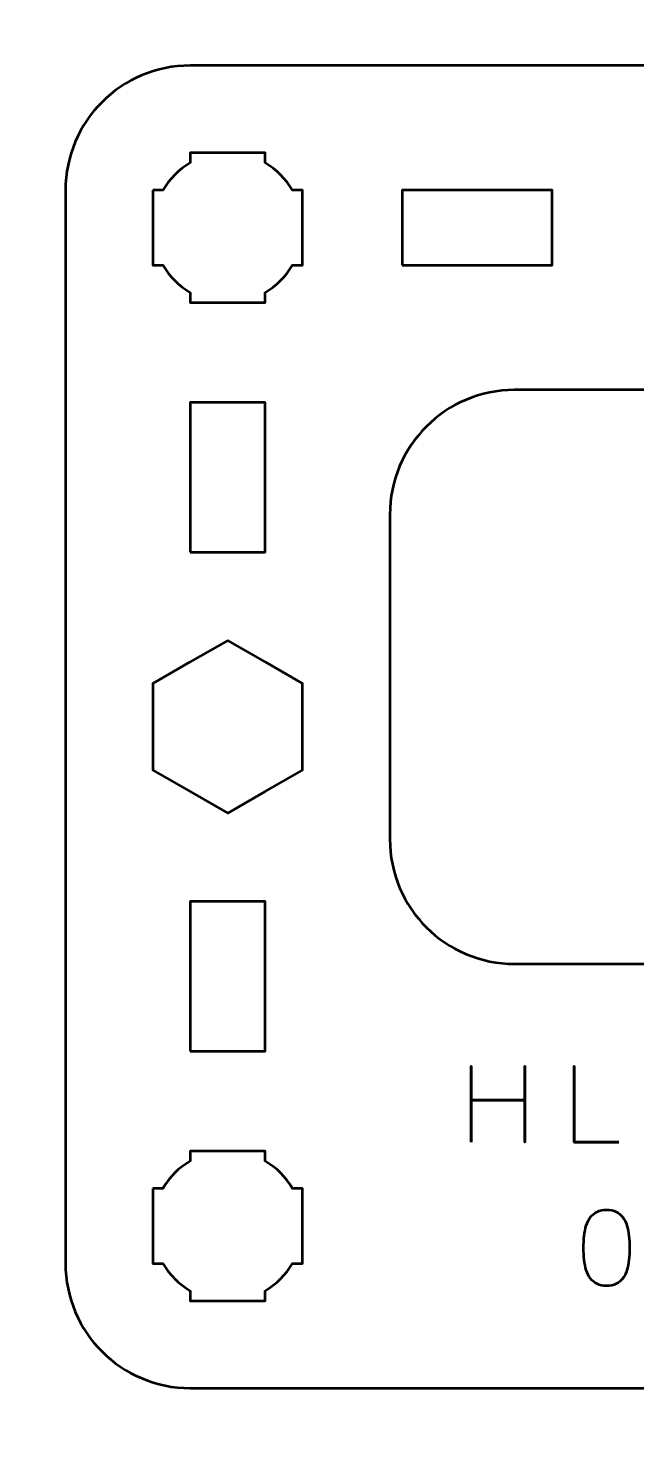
# Model space of a CAD drawing. Header units: centimetres. Extents: x -21 to 0, y -29.7 to 0.
# Drawn here: x -11.4 to -8.96, y -22.88 to -17.25 of the extents above; entities that cross this region are included whole.
import ezdxf

# ---------------------------------------------------------------- set-up
doc = ezdxf.new("R2010")
doc.units = ezdxf.units.CM
doc.header["$MEASUREMENT"] = 0
doc.layers.add('Layer 1', color=7, linetype='Continuous')

msp = doc.modelspace()

# ---------------------------------------------------------------- linework, layer by layer
at = {"layer": 'Layer 1', "lineweight": 53}
for points in [[(-10.75, -19.35), (-10.45, -19.35), (-10.45, -18.75), (-10.75, -18.75), (-10.75, -19.35)], [(-10.75, -21.35), (-10.45, -21.35), (-10.45, -20.75), (-10.75, -20.75), (-10.75, -21.35)]]:
    msp.add_lwpolyline(points, close=True, dxfattribs=at)
at = {"layer": 'Layer 1', "color": 1, "lineweight": 53}
msp.add_open_spline([(-21.00003, -29.19995), (-21.00003, -29.19995), (-21.00003, -2.89992), (-21.00003, -2.89992), (-21.00003, -2.89992), (-21.00003, -2.81709), (-20.93286, -2.74992), (-20.85003, -2.74992), (-20.85003, -2.74992), (-20.7672, -2.74992), (-20.70003, -2.68275), (-20.70003, -2.59992), (-20.70003, -2.59992), (-20.70003, -2.51709), (-20.7672, -2.44992), (-20.85003, -2.44992), (-20.85003, -2.44992), (-20.93286, -2.44992), (-21.00003, -2.38275), (-21.00003, -2.29992), (-21.00003, -2.29992), (-21.00003, -2.21709), (-20.93286, -2.14992), (-20.85003, -2.14992), (-20.85003, -2.14992), (-20.7672, -2.14992), (-20.70003, -2.08275), (-20.70003, -1.99992), (-20.70003, -1.99992), (-20.70003, -1.91709), (-20.7672, -1.84992), (-20.85003, -1.84992), (-20.85003, -1.84992), (-20.93286, -1.84992), (-21.00003, -1.78275), (-21.00003, -1.69992), (-21.00003, -1.69992), (-21.00003, -1.61709), (-20.93286, -1.54992), (-20.85003, -1.54992), (-20.85003, -1.54992), (-20.7672, -1.54992), (-20.70003, -1.48275), (-20.70003, -1.39992), (-20.70003, -1.39992), (-20.70003, -1.31709), (-20.7672, -1.24992), (-20.85003, -1.24992), (-20.85003, -1.24992), (-20.93286, -1.24992), (-21.00003, -1.18275), (-21.00003, -1.09992), (-21.00003, -1.09992), (-21.00003, -1.09992), (-21.00003, -0.49992), (-21.00003, -0.49992), (-21.00003, -0.49992), (-21.00003, -0.22295), (-20.77694, 0.00004), (-20.49994, 0.00004), (-20.49994, 0.00004), (-20.49994, 0.00004), (-0.50008, 0.00004), (-0.50008, 0.00004), (-0.50008, 0.00004), (-0.22294, 0.00004), (0.00002, -0.22295), (0.00002, -0.49992), (0.00002, -0.49992), (0.00002, -0.49992), (0.00002, -29.19995), (0.00002, -29.19995), (0.00002, -29.19995), (0.00002, -29.47695), (-0.22294, -29.70004), (-0.50008, -29.70004), (-0.50008, -29.70004), (-0.50008, -29.70004), (-20.49994, -29.70004), (-20.49994, -29.70004), (-20.49994, -29.70004), (-20.77694, -29.70004), (-21.00003, -29.47695), (-21.00003, -29.19995)], degree=3, knots=[0, 0, 0, 0, 0.047619, 0.047619, 0.047619, 0.047619, 0.0952381, 0.0952381, 0.0952381, 0.0952381, 0.1428571, 0.1428571, 0.1428571, 0.1428571, 0.1904762, 0.1904762, 0.1904762, 0.1904762, 0.2380952, 0.2380952, 0.2380952, 0.2380952, 0.2857143, 0.2857143, 0.2857143, 0.2857143, 0.3333333, 0.3333333, 0.3333333, 0.3333333, 0.3809524, 0.3809524, 0.3809524, 0.3809524, 0.4285714, 0.4285714, 0.4285714, 0.4285714, 0.4761905, 0.4761905, 0.4761905, 0.4761905, 0.5238095, 0.5238095, 0.5238095, 0.5238095, 0.5714286, 0.5714286, 0.5714286, 0.5714286, 0.6190476, 0.6190476, 0.6190476, 0.6190476, 0.6666667, 0.6666667, 0.6666667, 0.6666667, 0.7142857, 0.7142857, 0.7142857, 0.7142857, 0.7619048, 0.7619048, 0.7619048, 0.7619048, 0.8095238, 0.8095238, 0.8095238, 0.8095238, 0.8571429, 0.8571429, 0.8571429, 0.8571429, 0.9047619, 0.9047619, 0.9047619, 0.9047619, 0.952381, 0.952381, 0.952381, 0.952381, 1, 1, 1, 1], dxfattribs=at)
at = {"layer": 'Layer 1', "color": 3, "lineweight": 53}
msp.add_open_spline([(-11.25, -22.2), (-11.25, -22.2), (-11.25, -17.9), (-11.25, -17.9), (-11.25, -17.9), (-11.25, -17.62391), (-11.02609, -17.4), (-10.75, -17.4), (-10.75, -17.4), (-10.75, -17.4), (-6.45, -17.4), (-6.45, -17.4), (-6.45, -17.4), (-6.17391, -17.4), (-5.95, -17.62391), (-5.95, -17.9), (-5.95, -17.9), (-5.95, -17.9), (-5.95, -22.2), (-5.95, -22.2), (-5.95, -22.2), (-5.95, -22.47609), (-6.17391, -22.7), (-6.45, -22.7), (-6.45, -22.7), (-6.45, -22.7), (-10.75, -22.7), (-10.75, -22.7), (-10.75, -22.7), (-11.02609, -22.7), (-11.25, -22.47609), (-11.25, -22.2)], degree=3, knots=[0, 0, 0, 0, 0.125, 0.125, 0.125, 0.125, 0.25, 0.25, 0.25, 0.25, 0.375, 0.375, 0.375, 0.375, 0.5, 0.5, 0.5, 0.5, 0.625, 0.625, 0.625, 0.625, 0.75, 0.75, 0.75, 0.75, 0.875, 0.875, 0.875, 0.875, 1, 1, 1, 1], dxfattribs=at)
at = {"layer": 'Layer 1', "lineweight": 53}
for points, knots in [([(-10.9, -17.9), (-10.9, -17.9), (-10.85985, -17.9), (-10.85985, -17.9), (-10.85985, -17.9), (-10.8335, -17.85447), (-10.79553, -17.8165), (-10.75, -17.79015), (-10.75, -17.79015), (-10.75, -17.79015), (-10.75, -17.75), (-10.75, -17.75), (-10.75, -17.75), (-10.75, -17.75), (-10.6, -17.75), (-10.6, -17.75), (-10.6, -17.75), (-10.6, -17.75), (-10.45, -17.75), (-10.45, -17.75), (-10.45, -17.75), (-10.45, -17.75), (-10.45, -17.79015), (-10.45, -17.79015), (-10.45, -17.79015), (-10.40447, -17.8165), (-10.3665, -17.85447), (-10.34015, -17.9), (-10.34015, -17.9), (-10.34015, -17.9), (-10.3, -17.9), (-10.3, -17.9), (-10.3, -17.9), (-10.3, -17.9), (-10.3, -18.05), (-10.3, -18.05), (-10.3, -18.05), (-10.3, -18.05), (-10.3, -18.2), (-10.3, -18.2), (-10.3, -18.2), (-10.3, -18.2), (-10.34015, -18.2), (-10.34015, -18.2), (-10.34015, -18.2), (-10.3665, -18.24553), (-10.40447, -18.2835), (-10.45, -18.30985), (-10.45, -18.30985), (-10.45, -18.30985), (-10.45, -18.35), (-10.45, -18.35), (-10.45, -18.35), (-10.45, -18.35), (-10.6, -18.35), (-10.6, -18.35), (-10.6, -18.35), (-10.6, -18.35), (-10.75, -18.35), (-10.75, -18.35), (-10.75, -18.35), (-10.75, -18.35), (-10.75, -18.30985), (-10.75, -18.30985), (-10.75, -18.30985), (-10.79553, -18.2835), (-10.8335, -18.24553), (-10.85985, -18.2), (-10.85985, -18.2), (-10.85985, -18.2), (-10.9, -18.2), (-10.9, -18.2), (-10.9, -18.2), (-10.9, -18.2), (-10.9, -18.05), (-10.9, -18.05), (-10.9, -18.05), (-10.9, -18.05), (-10.9, -17.9), (-10.9, -17.9)], [0, 0, 0, 0, 0.05, 0.05, 0.05, 0.05, 0.1, 0.1, 0.1, 0.1, 0.15, 0.15, 0.15, 0.15, 0.2, 0.2, 0.2, 0.2, 0.25, 0.25, 0.25, 0.25, 0.3, 0.3, 0.3, 0.3, 0.35, 0.35, 0.35, 0.35, 0.4, 0.4, 0.4, 0.4, 0.45, 0.45, 0.45, 0.45, 0.5, 0.5, 0.5, 0.5, 0.55, 0.55, 0.55, 0.55, 0.6, 0.6, 0.6, 0.6, 0.65, 0.65, 0.65, 0.65, 0.7, 0.7, 0.7, 0.7, 0.75, 0.75, 0.75, 0.75, 0.8, 0.8, 0.8, 0.8, 0.85, 0.85, 0.85, 0.85, 0.9, 0.9, 0.9, 0.9, 0.95, 0.95, 0.95, 0.95, 1, 1, 1, 1]), ([(-9.9, -18.2), (-9.9, -18.2), (-9.9, -17.9), (-9.9, -17.9), (-9.9, -17.9), (-9.9, -17.9), (-9.3, -17.9), (-9.3, -17.9), (-9.3, -17.9), (-9.3, -17.9), (-9.3, -18.2), (-9.3, -18.2), (-9.3, -18.2), (-9.3, -18.2), (-9.9, -18.2), (-9.9, -18.2)], [0, 0, 0, 0, 0.25, 0.25, 0.25, 0.25, 0.5, 0.5, 0.5, 0.5, 0.75, 0.75, 0.75, 0.75, 1, 1, 1, 1]), ([(-9.95, -20.5), (-9.95, -20.5), (-9.95, -19.2), (-9.95, -19.2), (-9.95, -19.2), (-9.95, -18.92391), (-9.72609, -18.7), (-9.45, -18.7), (-9.45, -18.7), (-9.45, -18.7), (-7.75, -18.7), (-7.75, -18.7), (-7.75, -18.7), (-7.47391, -18.7), (-7.25, -18.92391), (-7.25, -19.2), (-7.25, -19.2), (-7.25, -19.2), (-7.25, -20.5), (-7.25, -20.5), (-7.25, -20.5), (-7.25, -20.77609), (-7.47391, -21), (-7.75, -21), (-7.75, -21), (-7.75, -21), (-9.45, -21), (-9.45, -21), (-9.45, -21), (-9.72609, -21), (-9.95, -20.77609), (-9.95, -20.5)], [0, 0, 0, 0, 0.125, 0.125, 0.125, 0.125, 0.25, 0.25, 0.25, 0.25, 0.375, 0.375, 0.375, 0.375, 0.5, 0.5, 0.5, 0.5, 0.625, 0.625, 0.625, 0.625, 0.75, 0.75, 0.75, 0.75, 0.875, 0.875, 0.875, 0.875, 1, 1, 1, 1]), ([(-10.6, -19.70359), (-10.6, -19.70359), (-10.45, -19.79019), (-10.45, -19.79019), (-10.45, -19.79019), (-10.45, -19.79019), (-10.3, -19.87679), (-10.3, -19.87679), (-10.3, -19.87679), (-10.3, -19.87679), (-10.3, -20.05), (-10.3, -20.05), (-10.3, -20.05), (-10.3, -20.05), (-10.3, -20.22321), (-10.3, -20.22321), (-10.3, -20.22321), (-10.3, -20.22321), (-10.45, -20.30981), (-10.45, -20.30981), (-10.45, -20.30981), (-10.45, -20.30981), (-10.6, -20.39641), (-10.6, -20.39641), (-10.6, -20.39641), (-10.6, -20.39641), (-10.75, -20.30981), (-10.75, -20.30981), (-10.75, -20.30981), (-10.75, -20.30981), (-10.9, -20.22321), (-10.9, -20.22321), (-10.9, -20.22321), (-10.9, -20.22321), (-10.9, -20.05), (-10.9, -20.05), (-10.9, -20.05), (-10.9, -20.05), (-10.9, -19.87679), (-10.9, -19.87679), (-10.9, -19.87679), (-10.9, -19.87679), (-10.75, -19.79019), (-10.75, -19.79019), (-10.75, -19.79019), (-10.75, -19.79019), (-10.6, -19.70359), (-10.6, -19.70359)], [0, 0, 0, 0, 0.0833333, 0.0833333, 0.0833333, 0.0833333, 0.1666667, 0.1666667, 0.1666667, 0.1666667, 0.25, 0.25, 0.25, 0.25, 0.3333333, 0.3333333, 0.3333333, 0.3333333, 0.4166667, 0.4166667, 0.4166667, 0.4166667, 0.5, 0.5, 0.5, 0.5, 0.5833333, 0.5833333, 0.5833333, 0.5833333, 0.6666667, 0.6666667, 0.6666667, 0.6666667, 0.75, 0.75, 0.75, 0.75, 0.8333333, 0.8333333, 0.8333333, 0.8333333, 0.9166667, 0.9166667, 0.9166667, 0.9166667, 1, 1, 1, 1]), ([(-10.9, -21.9), (-10.9, -21.9), (-10.85985, -21.9), (-10.85985, -21.9), (-10.85985, -21.9), (-10.8335, -21.85447), (-10.79553, -21.8165), (-10.75, -21.79015), (-10.75, -21.79015), (-10.75, -21.79015), (-10.75, -21.75), (-10.75, -21.75), (-10.75, -21.75), (-10.75, -21.75), (-10.6, -21.75), (-10.6, -21.75), (-10.6, -21.75), (-10.6, -21.75), (-10.45, -21.75), (-10.45, -21.75), (-10.45, -21.75), (-10.45, -21.75), (-10.45, -21.79015), (-10.45, -21.79015), (-10.45, -21.79015), (-10.40447, -21.8165), (-10.3665, -21.85447), (-10.34015, -21.9), (-10.34015, -21.9), (-10.34015, -21.9), (-10.3, -21.9), (-10.3, -21.9), (-10.3, -21.9), (-10.3, -21.9), (-10.3, -22.05), (-10.3, -22.05), (-10.3, -22.05), (-10.3, -22.05), (-10.3, -22.2), (-10.3, -22.2), (-10.3, -22.2), (-10.3, -22.2), (-10.34015, -22.2), (-10.34015, -22.2), (-10.34015, -22.2), (-10.3665, -22.24553), (-10.40447, -22.2835), (-10.45, -22.30985), (-10.45, -22.30985), (-10.45, -22.30985), (-10.45, -22.35), (-10.45, -22.35), (-10.45, -22.35), (-10.45, -22.35), (-10.6, -22.35), (-10.6, -22.35), (-10.6, -22.35), (-10.6, -22.35), (-10.75, -22.35), (-10.75, -22.35), (-10.75, -22.35), (-10.75, -22.35), (-10.75, -22.30985), (-10.75, -22.30985), (-10.75, -22.30985), (-10.79553, -22.2835), (-10.8335, -22.24553), (-10.85985, -22.2), (-10.85985, -22.2), (-10.85985, -22.2), (-10.9, -22.2), (-10.9, -22.2), (-10.9, -22.2), (-10.9, -22.2), (-10.9, -22.05), (-10.9, -22.05), (-10.9, -22.05), (-10.9, -22.05), (-10.9, -21.9), (-10.9, -21.9)], [0, 0, 0, 0, 0.05, 0.05, 0.05, 0.05, 0.1, 0.1, 0.1, 0.1, 0.15, 0.15, 0.15, 0.15, 0.2, 0.2, 0.2, 0.2, 0.25, 0.25, 0.25, 0.25, 0.3, 0.3, 0.3, 0.3, 0.35, 0.35, 0.35, 0.35, 0.4, 0.4, 0.4, 0.4, 0.45, 0.45, 0.45, 0.45, 0.5, 0.5, 0.5, 0.5, 0.55, 0.55, 0.55, 0.55, 0.6, 0.6, 0.6, 0.6, 0.65, 0.65, 0.65, 0.65, 0.7, 0.7, 0.7, 0.7, 0.75, 0.75, 0.75, 0.75, 0.8, 0.8, 0.8, 0.8, 0.85, 0.85, 0.85, 0.85, 0.9, 0.9, 0.9, 0.9, 0.95, 0.95, 0.95, 0.95, 1, 1, 1, 1])]:
    msp.add_open_spline(points, degree=3, knots=knots, dxfattribs=at)
at = {"layer": 'Layer 1', "color": 5, "lineweight": 53}
for points, knots in [([(-9.62382, -21.71494), (-9.62382, -21.71494), (-9.62382, -21.54603), (-9.62382, -21.54603), (-9.62382, -21.54603), (-9.62382, -21.54603), (-9.40835, -21.54603), (-9.40835, -21.54603), (-9.40835, -21.54603), (-9.40835, -21.54603), (-9.40835, -21.71494), (-9.40835, -21.71494), (-9.40835, -21.71494), (-9.40835, -21.71494), (-9.40835, -21.41014), (-9.40835, -21.41014), (-9.40835, -21.41014), (-9.40835, -21.41014), (-9.40835, -21.54603), (-9.40835, -21.54603), (-9.40835, -21.54603), (-9.40835, -21.54603), (-9.62382, -21.54603), (-9.62382, -21.54603), (-9.62382, -21.54603), (-9.62382, -21.54603), (-9.62382, -21.41014), (-9.62382, -21.41014), (-9.62382, -21.41014), (-9.62382, -21.41014), (-9.62382, -21.71494), (-9.62382, -21.71494)], [0, 0, 0, 0, 0.125, 0.125, 0.125, 0.125, 0.25, 0.25, 0.25, 0.25, 0.375, 0.375, 0.375, 0.375, 0.5, 0.5, 0.5, 0.5, 0.625, 0.625, 0.625, 0.625, 0.75, 0.75, 0.75, 0.75, 0.875, 0.875, 0.875, 0.875, 1, 1, 1, 1]), ([(-9.03243, -21.71494), (-9.03243, -21.71494), (-9.21065, -21.71494), (-9.21065, -21.71494), (-9.21065, -21.71494), (-9.21065, -21.71494), (-9.21065, -21.40972), (-9.21065, -21.40972), (-9.21065, -21.40972), (-9.21065, -21.40972), (-9.21065, -21.71494), (-9.21065, -21.71494), (-9.21065, -21.71494), (-9.21065, -21.71494), (-9.03243, -21.71494), (-9.03243, -21.71494)], [0, 0, 0, 0, 0.25, 0.25, 0.25, 0.25, 0.5, 0.5, 0.5, 0.5, 0.75, 0.75, 0.75, 0.75, 1, 1, 1, 1]), ([(-9.08132, -22.29025), (-9.06651, -22.29018), (-9.05374, -22.28757), (-9.04308, -22.28249), (-9.04308, -22.28249), (-9.0325, -22.27741), (-9.02368, -22.27014), (-9.01663, -22.2609), (-9.01663, -22.2609), (-9.00964, -22.25159), (-9.00414, -22.24058), (-9.00005, -22.22788), (-9.00005, -22.22788), (-8.99602, -22.21518), (-8.99313, -22.20128), (-8.99151, -22.18604), (-8.99151, -22.18604), (-8.98981, -22.1708), (-8.98897, -22.15478), (-8.98904, -22.13785), (-8.98904, -22.13785), (-8.98897, -22.12099), (-8.98981, -22.10497), (-8.99151, -22.0898), (-8.99151, -22.0898), (-8.99313, -22.07463), (-8.99602, -22.06066), (-9.00005, -22.04796), (-9.00005, -22.04796), (-9.00414, -22.03533), (-9.00964, -22.02433), (-9.01663, -22.01494), (-9.01663, -22.01494), (-9.02368, -22.00563), (-9.0325, -21.99836), (-9.04308, -21.99328), (-9.04308, -21.99328), (-9.05374, -21.98813), (-9.06651, -21.98552), (-9.08132, -21.98545), (-9.08132, -21.98545), (-9.09614, -21.98552), (-9.10891, -21.98813), (-9.11957, -21.99328), (-9.11957, -21.99328), (-9.13015, -21.99836), (-9.13897, -22.00563), (-9.14602, -22.01494), (-9.14602, -22.01494), (-9.15301, -22.02433), (-9.15851, -22.03533), (-9.1626, -22.04796), (-9.1626, -22.04796), (-9.16663, -22.06066), (-9.16952, -22.07463), (-9.17114, -22.0898), (-9.17114, -22.0898), (-9.17283, -22.10497), (-9.17368, -22.12099), (-9.17361, -22.13785), (-9.17361, -22.13785), (-9.17368, -22.15478), (-9.17283, -22.1708), (-9.17114, -22.18604), (-9.17114, -22.18604), (-9.16952, -22.20128), (-9.16663, -22.21518), (-9.1626, -22.22788), (-9.1626, -22.22788), (-9.15851, -22.24058), (-9.15301, -22.25159), (-9.14602, -22.2609), (-9.14602, -22.2609), (-9.13897, -22.27014), (-9.13015, -22.27741), (-9.11957, -22.28249), (-9.11957, -22.28249), (-9.10891, -22.28757), (-9.09614, -22.29018), (-9.08132, -22.29025)], [0, 0, 0, 0, 0.05, 0.05, 0.05, 0.05, 0.1, 0.1, 0.1, 0.1, 0.15, 0.15, 0.15, 0.15, 0.2, 0.2, 0.2, 0.2, 0.25, 0.25, 0.25, 0.25, 0.3, 0.3, 0.3, 0.3, 0.35, 0.35, 0.35, 0.35, 0.4, 0.4, 0.4, 0.4, 0.45, 0.45, 0.45, 0.45, 0.5, 0.5, 0.5, 0.5, 0.55, 0.55, 0.55, 0.55, 0.6, 0.6, 0.6, 0.6, 0.65, 0.65, 0.65, 0.65, 0.7, 0.7, 0.7, 0.7, 0.75, 0.75, 0.75, 0.75, 0.8, 0.8, 0.8, 0.8, 0.85, 0.85, 0.85, 0.85, 0.9, 0.9, 0.9, 0.9, 0.95, 0.95, 0.95, 0.95, 1, 1, 1, 1]), ([(-9.08132, -22.29025), (-9.06651, -22.29018), (-9.05374, -22.28757), (-9.04308, -22.28249), (-9.04308, -22.28249), (-9.0325, -22.27741), (-9.02368, -22.27014), (-9.01663, -22.2609), (-9.01663, -22.2609), (-9.00964, -22.25159), (-9.00414, -22.24058), (-9.00005, -22.22788), (-9.00005, -22.22788), (-8.99602, -22.21518), (-8.99313, -22.20128), (-8.99151, -22.18604), (-8.99151, -22.18604), (-8.98981, -22.1708), (-8.98897, -22.15478), (-8.98904, -22.13785), (-8.98904, -22.13785), (-8.98897, -22.12099), (-8.98981, -22.10497), (-8.99151, -22.0898), (-8.99151, -22.0898), (-8.99313, -22.07463), (-8.99602, -22.06066), (-9.00005, -22.04796), (-9.00005, -22.04796), (-9.00414, -22.03533), (-9.00964, -22.02433), (-9.01663, -22.01494), (-9.01663, -22.01494), (-9.02368, -22.00563), (-9.0325, -21.99836), (-9.04308, -21.99328), (-9.04308, -21.99328), (-9.05374, -21.98813), (-9.06651, -21.98552), (-9.08132, -21.98545), (-9.08132, -21.98545), (-9.09614, -21.98552), (-9.10891, -21.98813), (-9.11957, -21.99328), (-9.11957, -21.99328), (-9.13015, -21.99836), (-9.13897, -22.00563), (-9.14602, -22.01494), (-9.14602, -22.01494), (-9.15301, -22.02433), (-9.15851, -22.03533), (-9.1626, -22.04796), (-9.1626, -22.04796), (-9.16663, -22.06066), (-9.16952, -22.07463), (-9.17114, -22.0898), (-9.17114, -22.0898), (-9.17283, -22.10497), (-9.17368, -22.12099), (-9.17361, -22.13785), (-9.17361, -22.13785), (-9.17368, -22.15478), (-9.17283, -22.1708), (-9.17114, -22.18604), (-9.17114, -22.18604), (-9.16952, -22.20128), (-9.16663, -22.21518), (-9.1626, -22.22788), (-9.1626, -22.22788), (-9.15851, -22.24058), (-9.15301, -22.25159), (-9.14602, -22.2609), (-9.14602, -22.2609), (-9.13897, -22.27014), (-9.13015, -22.27741), (-9.11957, -22.28249), (-9.11957, -22.28249), (-9.10891, -22.28757), (-9.09614, -22.29018), (-9.08132, -22.29025)], [0, 0, 0, 0, 0.05, 0.05, 0.05, 0.05, 0.1, 0.1, 0.1, 0.1, 0.15, 0.15, 0.15, 0.15, 0.2, 0.2, 0.2, 0.2, 0.25, 0.25, 0.25, 0.25, 0.3, 0.3, 0.3, 0.3, 0.35, 0.35, 0.35, 0.35, 0.4, 0.4, 0.4, 0.4, 0.45, 0.45, 0.45, 0.45, 0.5, 0.5, 0.5, 0.5, 0.55, 0.55, 0.55, 0.55, 0.6, 0.6, 0.6, 0.6, 0.65, 0.65, 0.65, 0.65, 0.7, 0.7, 0.7, 0.7, 0.75, 0.75, 0.75, 0.75, 0.8, 0.8, 0.8, 0.8, 0.85, 0.85, 0.85, 0.85, 0.9, 0.9, 0.9, 0.9, 0.95, 0.95, 0.95, 0.95, 1, 1, 1, 1])]:
    msp.add_open_spline(points, degree=3, knots=knots, dxfattribs=at)

doc.saveas('drawing.dxf')
